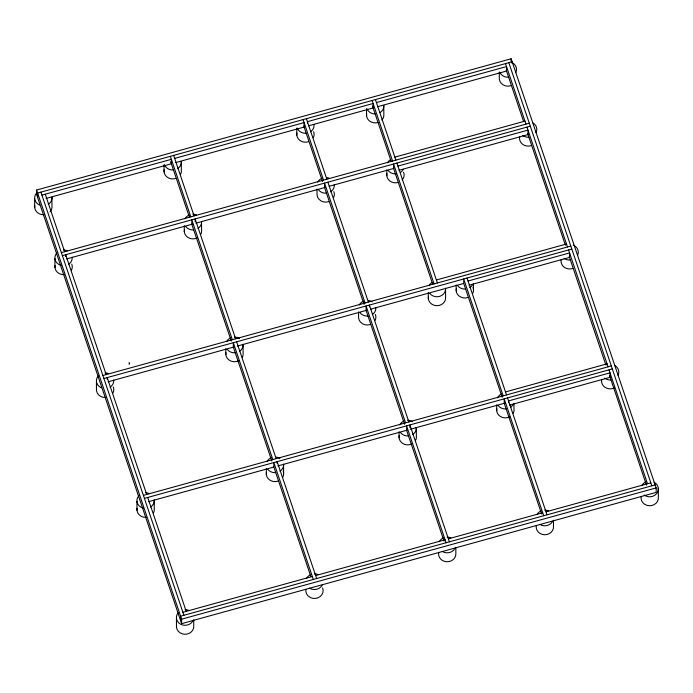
<?xml version="1.0" encoding="UTF-8"?>
<svg xmlns="http://www.w3.org/2000/svg" width="693" height="693" viewBox="0 0 693 693"><rect width="100%" height="100%" fill="white"/><g stroke="black" fill="none" stroke-linecap="round" stroke-linejoin="round"><path stroke-width="1.04" d="M36.582 190.047L511.131 58.766L656.158 487.907L656.176 492.376L181.627 623.657L36.608 194.516L36.582 190.047L181.609 619.187L181.627 623.657M41.926 195.123L171.344 159.321L171.37 163.782L46.093 198.441M174.671 158.402L304.097 122.6L304.114 127.062L175.727 162.578M376.429 102.564L506.522 66.58L506.54 71.041L377.494 106.748M308.472 125.84L373.137 107.952L373.111 103.482L307.406 121.665L307.415 123.449M394.863 157.112L524.947 121.119M61.365 252.642L529.287 123.215M62.379 255.639L530.292 126.195M397.903 166.095L527.988 130.111L528.014 134.572L398.969 170.279M66.563 258.948L192.663 224.064M195.79 223.198L325.017 187.457M329.184 186.296L393.797 168.425M128.993 364.128L129.591 363.964L129.089 362.465M436.391 279.981L566.476 243.988M102.885 375.511L570.798 246.067M103.898 378.508L571.812 249.064M468.026 281.029L569.568 252.936L569.594 257.398L469.083 285.204M108.091 381.817L234.182 346.933M237.309 346.067L366.536 310.317M370.703 309.165L463.452 283.506M505.5 391.926L607.051 363.842M143.39 495.382L611.304 365.939M144.404 498.38L612.317 368.936M148.597 501.689L273.657 467.091M277.824 465.939L407.042 430.188M410.169 429.331L505.006 403.092M509.598 405.102L610.109 377.295L610.083 372.825L508.541 400.918L508.549 402.702M182.9 612.274L312.318 576.472M315.644 575.554L445.071 539.752M448.458 538.816L542.697 512.742M546.015 511.824L650.814 482.83M655.145 484.909L180.596 616.19L180.613 620.659M181.609 619.187L656.158 487.907M508.827 62.682L651.827 485.828M505.509 63.583L525.961 124.134M526.966 127.114L567.489 246.985M568.555 249.939L608.064 366.831M609 369.854L647.487 483.731M506.211 70.08L523.605 121.535M527.685 133.628L565.427 245.305M569.213 256.497L605.933 365.168M609.433 375.294L646.482 485.143M467.013 278.032L506.514 394.923M507.527 397.921L547.028 514.821M503.196 395.842L463.695 278.95L463.712 283.411L502.182 397.236M543.71 515.739L504.209 398.839L504.235 403.309L541.657 514.05M375.424 99.567L395.876 160.109M396.89 163.106L437.404 282.978M372.098 100.485L392.559 161.027M434.078 283.896L393.572 164.024L393.598 168.486L432.718 284.26M372.462 105.951L391.216 161.452M306.393 118.668L326.853 179.201M327.867 182.19L368.373 302.061M408.887 421.959L369.386 305.059L369.395 306.843M409.901 424.956L449.41 541.848M303.075 119.586L323.536 180.119M365.055 302.98L324.541 183.108L324.567 187.578L364.042 304.374M405.57 422.877L366.069 305.977L366.095 310.447L404.556 424.263M446.093 542.766L406.583 425.874L406.609 430.336L444.031 541.086M303.785 126.065L322.531 181.557M173.648 155.379L194.109 215.921M235.629 338.79L195.123 218.919L195.131 221.595M236.642 341.779L276.152 458.679M316.666 578.577L277.165 461.677L277.174 463.461M170.331 156.297L190.792 216.84M232.311 339.709L191.805 219.837L191.822 224.298L231.297 341.095M272.834 459.598L233.324 342.697L233.35 347.167L271.812 460.984M313.349 579.495L273.848 462.595L273.865 467.056L310.949 576.775M170.695 161.772L189.449 217.264M45.244 194.205L64.692 251.741M106.202 374.592L65.696 254.721L65.705 256.505M146.717 494.464L107.216 377.59L107.224 379.374M147.73 497.479L186.218 611.356M40.913 192.126L183.914 615.271M658.307 488.244L658.35 497.176A8.671 7.84 -0.3 0 1 649.376 505.734A8.671 7.84 -0.3 0 1 641.164 496.595M553.456 520.226L553.482 526.186A8.671 7.84 -0.3 0 1 544.516 534.745A8.671 7.84 -0.3 0 1 536.295 525.597M513.955 403.352L513.989 409.303A8.671 7.84 -0.3 0 1 513.227 413.305M512.153 63.548L512.144 61.764L37.595 193.044L37.613 197.514M511.131 58.766L511.148 61.443M499.255 72.141L499.289 79.08A8.671 7.84 -0.3 0 0 510.94 85.698M496.682 404.816L496.716 410.767M473.449 283.48L473.475 289.431M456.176 284.944L456.202 290.895M455.821 547.236L455.855 553.187A8.671 7.84 -0.3 0 1 446.881 561.754A8.671 7.84 -0.3 0 1 438.669 552.607M428.3 292.654L428.326 298.614M409.909 425.849L409.918 427.633M399.047 431.826L399.081 437.777M386.772 169.785L386.807 175.745M366.51 108.862L366.554 115.809M358.541 311.954L358.576 317.905A8.671 7.84 -0.3 0 0 370.218 324.523M317.022 189.085L317.048 195.036A8.671 7.84 -0.3 0 0 328.699 201.654M296.76 128.162L296.795 135.1M283.61 473.042L283.567 464.111A8.671 7.84 -0.3 0 1 279.946 471.231M266.311 468.546L266.337 474.497M225.797 348.674L225.831 354.625M193.719 619.75L193.754 625.701A8.671 7.84 -0.3 0 1 184.78 634.26A8.671 7.84 -0.3 0 1 176.568 625.121M184.277 225.805L184.312 231.765M176.438 618.234L176.481 627.165M164.016 164.882L164.05 171.829M136.937 501.36L136.98 510.291M96.431 381.488L96.474 390.419M54.903 258.619L54.955 267.55M34.65 198.683L34.693 207.614M381.86 120.071A8.671 7.84 -0.3 0 0 383.827 114.345L383.775 105.414A8.671 7.84 -0.3 0 1 380.154 112.535M378.196 122.418A8.671 7.84 -0.3 0 1 366.64 113.765M375.19 113.981A8.671 7.84 -0.3 0 1 367.004 108.87M180.57 174.359A8.671 7.84 -0.3 0 0 181.323 170.365L181.28 161.434A8.671 7.84 -0.3 0 1 177.659 168.555M175.701 178.439A8.671 7.84 -0.3 0 1 164.137 169.785M173.441 169.967A8.671 7.84 -0.3 0 1 164.51 164.891M50.009 211.876A8.671 7.84 -0.3 0 0 51.975 206.15L51.923 197.219A8.671 7.84 -0.3 0 1 48.302 204.34M44.135 214.683A8.671 7.84 -0.3 0 1 34.78 205.57M39.666 205.076A8.671 7.84 -0.3 0 1 36.616 192.949M313.565 131.644A8.671 7.84 -0.3 0 1 313.314 137.638M308.437 141.718A8.671 7.84 -0.3 0 1 296.881 133.056M314.024 124.714A8.671 7.84 -0.3 0 1 310.395 131.835M306.185 133.247A8.671 7.84 -0.3 0 1 297.254 128.17M511.503 62.301A8.671 7.84 -0.3 0 1 515.765 72.687M508.679 77.226A8.671 7.84 -0.3 0 1 499.748 72.15M428.413 296.569A8.671 7.84 -0.3 0 0 436.633 305.708A8.671 7.84 -0.3 0 0 445.599 297.15L445.556 288.219A8.671 7.84 -0.3 0 1 439.925 296.292A8.671 7.84 -0.3 0 1 429.842 293.486M429.036 285.681A8.671 7.84 -0.3 0 1 431.904 282.562M333.818 191.58A8.671 7.84 -0.3 0 1 333.567 197.574M334.277 184.65A8.671 7.84 -0.3 0 1 330.648 191.77M326.438 193.182A8.671 7.84 -0.3 0 1 318.563 189.917M317.758 182.112A8.671 7.84 -0.3 0 1 321.933 178.3M327.105 177.651A8.671 7.84 -0.3 0 1 329.262 178.257M552.685 521.249A8.671 7.84 -0.3 0 1 539.864 524.428M536.919 514.717A8.671 7.84 -0.3 0 1 541.094 510.906M544.75 510.152A8.671 7.84 -0.3 0 1 548.423 510.862M472.972 287.439A8.671 7.84 -0.3 0 1 472.721 293.434M467.853 297.514A8.671 7.84 -0.3 0 1 456.289 288.851M472.678 284.502A8.671 7.84 -0.3 0 1 469.802 287.63M465.592 289.042A8.671 7.84 -0.3 0 1 457.718 285.776M403.577 172.288A8.671 7.84 -0.3 0 1 402.113 180.007M398.449 182.354A8.671 7.84 -0.3 0 1 386.893 173.7M403.274 169.352A8.671 7.84 -0.3 0 1 400.407 172.47M396.197 173.882A8.671 7.84 -0.3 0 1 388.314 170.617M387.517 162.812A8.671 7.84 -0.3 0 1 390.384 159.693M200.823 234.295A8.671 7.84 -0.3 0 0 201.585 230.301L201.533 221.37A8.671 7.84 -0.3 0 1 197.912 228.491M197.323 237.794A8.671 7.84 -0.3 0 1 188.011 237.474A8.671 7.84 -0.3 0 1 184.399 229.721M193.702 229.903A8.671 7.84 -0.3 0 1 185.819 226.637M185.022 218.832A8.671 7.84 -0.3 0 1 189.198 215.021M192.853 214.267A8.671 7.84 -0.3 0 1 196.526 214.977M192.949 620.772A8.671 7.84 -0.3 0 1 180.449 624.133A8.671 7.84 -0.3 0 1 178.396 612.499M185.022 609.667A8.671 7.84 -0.3 0 1 188.695 610.377M113.245 386.954A8.671 7.84 -0.3 0 1 112.994 392.948M105.908 397.487A8.671 7.84 -0.3 0 1 96.561 388.375M113.704 380.024A8.671 7.84 -0.3 0 1 110.074 387.144M101.438 387.872A8.671 7.84 -0.3 0 1 98.389 375.753M105.015 372.921A8.671 7.84 -0.3 0 1 108.688 373.631M509.727 416.796A8.671 7.84 -0.3 0 1 500.415 416.484A8.671 7.84 -0.3 0 1 496.803 408.723M513.184 404.374A8.671 7.84 -0.3 0 1 510.317 407.501M506.107 408.913A8.671 7.84 -0.3 0 1 498.224 405.648M497.427 397.843A8.671 7.84 -0.3 0 1 501.602 394.031M572.713 268.503A8.671 7.84 -0.3 0 1 561.157 259.84M573.284 245.105A8.671 7.84 -0.3 0 1 577.538 255.492M570.46 260.031A8.671 7.84 -0.3 0 1 564.119 258.264M71.725 264.094A8.671 7.84 -0.3 0 1 71.466 270.079M64.388 274.619A8.671 7.84 -0.3 0 1 55.042 265.506M72.176 257.155A8.671 7.84 -0.3 0 1 68.555 264.276M61.339 265.471A8.671 7.84 -0.3 0 1 56.869 252.884M63.496 250.052A8.671 7.84 -0.3 0 1 67.169 250.762M455.05 548.258A8.671 7.84 -0.3 0 1 442.229 551.437M439.293 541.727A8.671 7.84 -0.3 0 1 443.468 537.915M447.124 537.162A8.671 7.84 -0.3 0 1 450.796 537.872M614.596 387.785A8.671 7.84 -0.3 0 1 605.275 387.474A8.671 7.84 -0.3 0 1 601.663 379.712M614.466 365.289A8.671 7.84 -0.3 0 1 618.052 375.363M610.966 379.903A8.671 7.84 -0.3 0 1 604.625 378.135M283.116 471.041A8.671 7.84 -0.3 0 1 282.857 477.035M277.988 481.115A8.671 7.84 -0.3 0 1 266.424 472.461M275.727 472.643A8.671 7.84 -0.3 0 1 267.853 469.378M267.048 461.573A8.671 7.84 -0.3 0 1 271.223 457.761M276.394 457.111A8.671 7.84 -0.3 0 1 279.868 458.394M415.601 440.315A8.671 7.84 -0.3 0 0 416.354 436.313L416.311 427.39A8.671 7.84 -0.3 0 1 412.681 434.511M412.092 443.806A8.671 7.84 -0.3 0 1 402.78 443.494A8.671 7.84 -0.3 0 1 399.168 435.732M408.472 435.923A8.671 7.84 -0.3 0 1 400.589 432.649M399.792 424.852A8.671 7.84 -0.3 0 1 403.967 421.041M407.623 420.287A8.671 7.84 -0.3 0 1 412.612 421.673M531.193 145.634A8.671 7.84 -0.3 0 1 519.637 136.98M532.432 122.548A8.671 7.84 -0.3 0 1 536.018 132.623M528.941 137.162A8.671 7.84 -0.3 0 1 522.6 135.395M375.346 314.449A8.671 7.84 -0.3 0 1 375.086 320.443M375.797 307.519A8.671 7.84 -0.3 0 1 372.773 314.215M367.966 316.051A8.671 7.84 -0.3 0 1 360.083 312.777M359.286 304.981A8.671 7.84 -0.3 0 1 363.461 301.169M368.624 300.519A8.671 7.84 -0.3 0 1 372.106 301.801M653.967 482.163A8.671 7.84 -0.3 0 1 656.799 493.425A8.671 7.84 -0.3 0 1 644.126 495.01M641.787 485.706A8.671 7.84 -0.3 0 1 645.963 481.895M153.499 512.82A8.671 7.84 -0.3 0 0 154.262 508.827L154.21 499.896A8.671 7.84 -0.3 0 1 150.589 507.016M146.422 517.359A8.671 7.84 -0.3 0 1 137.067 508.246M143.373 508.212A8.671 7.84 -0.3 0 1 138.903 495.625M145.53 492.792A8.671 7.84 -0.3 0 1 149.203 493.503M242.351 357.164A8.671 7.84 -0.3 0 0 243.104 353.17L243.061 344.239A8.671 7.84 -0.3 0 1 239.431 351.36M238.842 360.655A8.671 7.84 -0.3 0 1 229.53 360.343A8.671 7.84 -0.3 0 1 225.918 352.59M235.222 352.772A8.671 7.84 -0.3 0 1 227.339 349.506M226.542 341.701A8.671 7.84 -0.3 0 1 230.717 337.889M234.373 337.136A8.671 7.84 -0.3 0 1 239.362 338.522M322.609 587.915A8.671 7.84 -0.3 0 1 315.272 598.449A8.671 7.84 -0.3 0 1 305.925 589.336M322.306 584.979A8.671 7.84 -0.3 0 1 309.485 588.158M306.549 578.447A8.671 7.84 -0.3 0 1 310.724 574.636M314.379 573.882A8.671 7.84 -0.3 0 1 318.052 574.592"/></g></svg>
